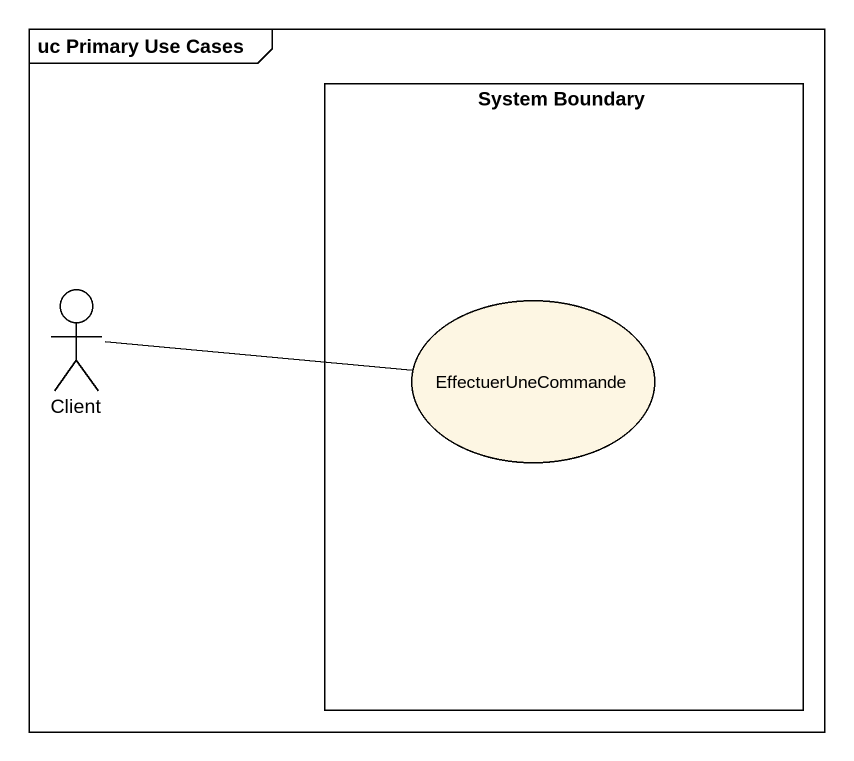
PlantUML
@startuml
mainframe uc Primary Use Cases
rectangle "System Boundary" as System_Boundary {
  usecase EffectuerUneCommande
}
actor Client
Client -right- EffectuerUneCommande
@enduml
